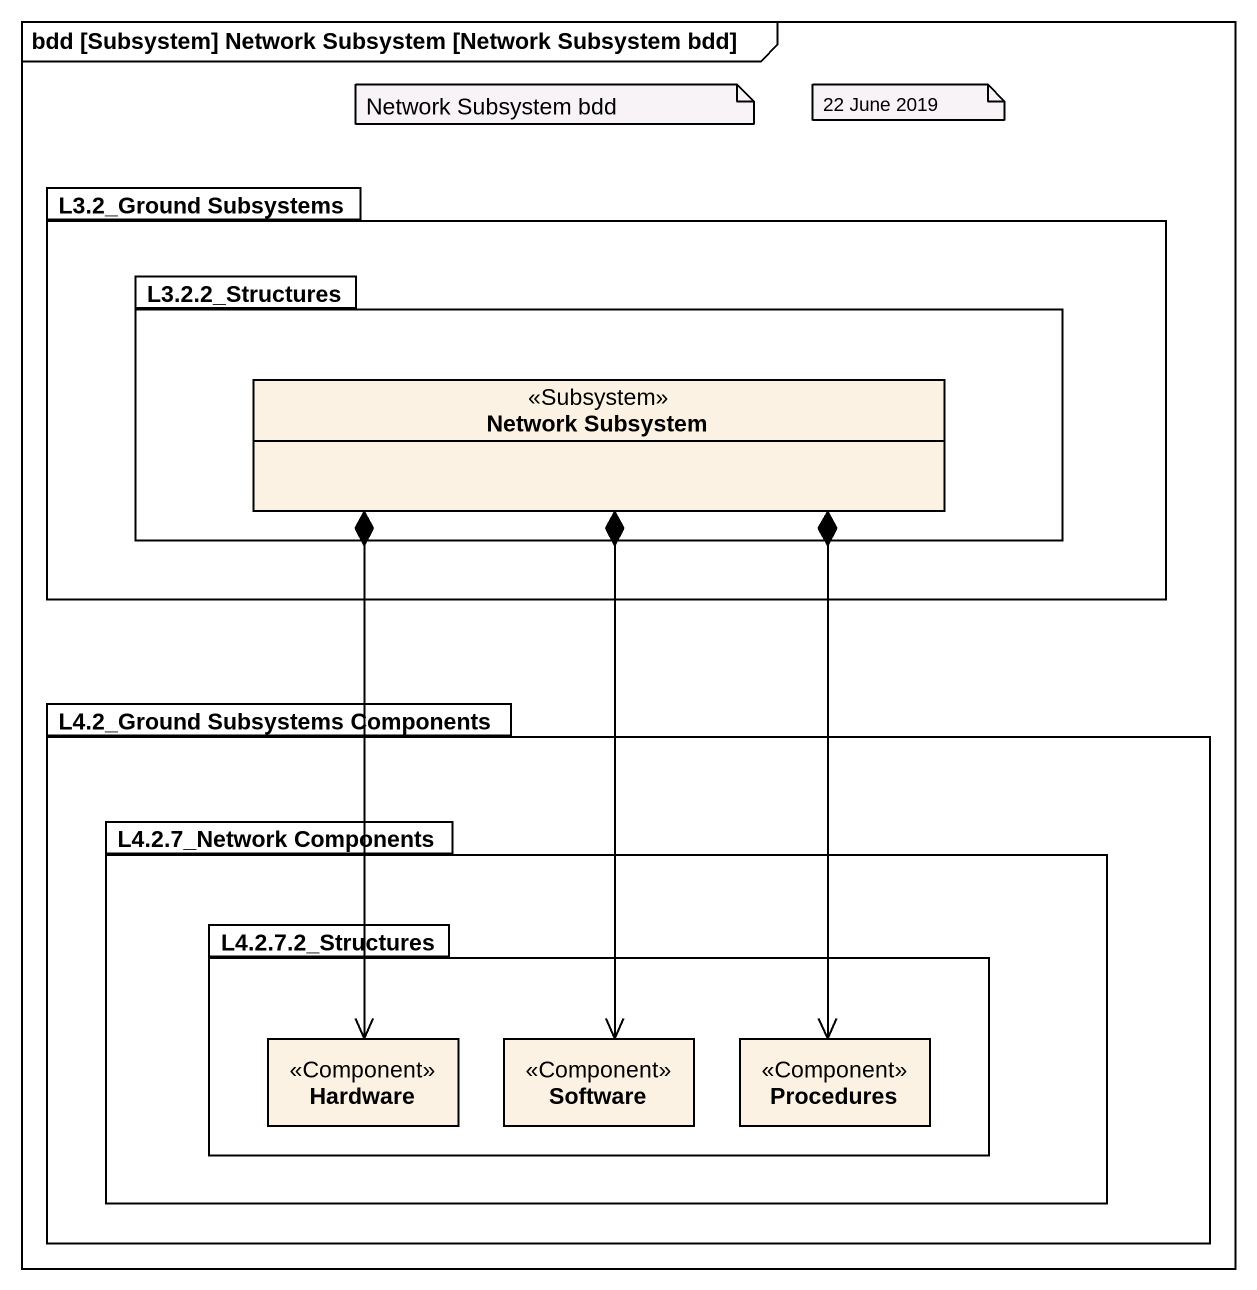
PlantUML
@startuml
mainframe bdd [Subsystem] Network Subsystem [Network Subsystem bdd]
hide circle
hide empty members
package "L3.2_Ground Subsystems" as L3_2_Ground_Subsystems {
  package "L3.2.2_Structures" as L3_2_2_Structures {
    class "Network Subsystem" as Network_Subsystem <<Subsystem>>
  }
}
package "L4.2_Ground Subsystems Components" as L4_2_Ground_Subsystems {
  package "L4.2.7_Network Components" as L4_2_7_Network_Components {
    package "L4.2.7.2_Structures" as L4_2_7_2_Structures {
      class Hardware <<Component>>
      class Software <<Component>>
      class Procedures <<Component>>
    }
  }
}
Network_Subsystem *--> Hardware
Network_Subsystem *--> Software
Network_Subsystem *--> Procedures
note as N1
  Network Subsystem bdd
end note
note as N2
  22 June 2019
end note
@enduml
